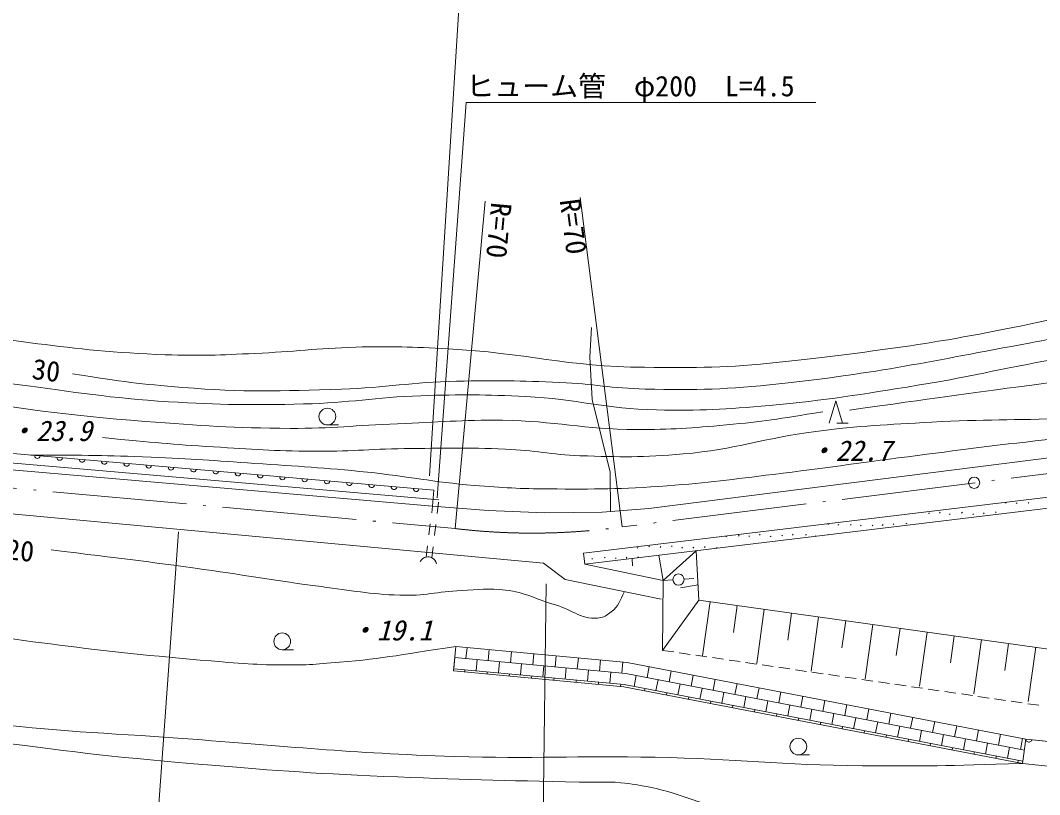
# Model space of a CAD drawing. Units: millimetres, scale not verified. Extents: x 40000 to 680000, y 20000 to 380000.
# Drawn here: x 184022 to 275175, y 243037 to 312300 of the extents above; entities that cross this region are included whole.
import ezdxf
from ezdxf.enums import TextEntityAlignment as Align

# ---------------------------------------------------------------- set-up
doc = ezdxf.new("R2010")
doc.units = ezdxf.units.MM
doc.header["$LTSCALE"] = 1000
doc.linetypes.add('LONG_DASHED_DOTTED', pattern=[15.25, 12, -1.5, 0.25, -1.5])
for name, color, linetype, lineweight in [('M-BGD', 7, 'Continuous', 13), ('M-BMK', 7, 'LONG_DASHED_DOTTED', 13), ('M-STR-HTXT', 7, 'Continuous', 13), ('M-STR-STRC', 7, 'Continuous', 13)]:
    doc.layers.add(name, color=color, linetype=linetype, lineweight=lineweight)
doc.styles.add('ＭＳ ゴシック', font='')
doc.styles.get('ＭＳ ゴシック').set_extended_font_data('MS Gothic')

msp = doc.modelspace()

# ---------------------------------------------------------------- linework, layer by layer
at = {"layer": 'M-BGD'}
for p, q in [((256348, 276257), (256948, 278257)), ((256948, 278257), (257548, 276257)), ((257048, 276257), (258048, 276257)), ((211478, 276103), (212478, 276103)), ((234394, 264651), (297083, 272205)), ((234513, 263658), (297203, 271213)), ((220879, 268856), (221000, 270264)), ((221302, 268197), (221423, 269189)), ((272126, 269107), (272197, 269178)), ((273087, 269080), (273158, 269151)), ((274149, 269106), (274219, 269177)), ((220806, 268257), (220879, 268856)), ((265243, 268184), (265314, 268255)), ((266216, 268220), (266287, 268291)), ((267110, 268082), (267181, 268152)), ((268198, 268220), (268268, 268291)), ((269204, 268091), (269275, 268161)), ((270158, 268169), (270229, 268239)), ((271218, 268269), (271289, 268340)), ((220565, 266271), (220685, 267264)), ((221061, 266211), (221182, 267204)), ((256242, 267198), (256313, 267269)), ((257137, 267144), (257208, 267214)), ((258257, 267127), (258328, 267198)), ((259150, 267083), (259221, 267154)), ((260197, 267074), (260267, 267145)), ((261102, 267116), (261173, 267187)), ((262076, 267202), (262147, 267273)), ((263221, 267248), (263292, 267319)), ((248242, 266164), (248313, 266235)), ((249165, 266117), (249236, 266188)), ((250112, 266257), (250183, 266327)), ((252122, 266185), (252193, 266255)), ((253076, 266260), (253146, 266331)), ((254246, 266236), (254317, 266306)), ((255096, 266139), (255147, 266190)), ((256306, 266284), (256318, 266296)), ((220324, 264286), (220444, 265279)), ((240222, 265194), (240292, 265265)), ((242247, 265232), (242318, 265303)), ((247099, 266090), (247170, 266161)), ((251086, 266095), (251156, 266166)), ((220820, 264226), (220941, 265218)), ((239182, 265087), (239253, 265158)), ((241133, 264456), (241517, 262182)), ((241230, 265154), (241301, 265225)), ((241517, 262182), (244455, 264856)), ((243163, 265092), (243234, 265163)), ((244171, 265088), (244241, 265159)), ((245208, 265152), (245279, 265223)), ((246252, 265086), (246323, 265156)), ((235129, 264088), (235200, 264159)), ((236252, 264218), (236323, 264289)), ((237233, 264147), (237304, 264218)), ((238197, 264200), (238267, 264271)), ((238731, 264167), (238767, 263495)), ((239239, 264235), (239310, 264305)), ((242380, 262241), (241517, 262182)), ((244630, 261799), (243066, 261533)), ((244241, 262368), (243378, 262309)), ((244707, 260444), (241460, 255944)), ((245697, 260305), (245016, 255447)), ((248126, 259964), (247786, 257535)), ((250555, 259624), (249874, 254767)), ((252983, 259283), (252643, 256855)), ((255411, 258943), (254731, 254088)), ((257839, 258603), (257499, 256175)), ((260266, 258262), (259586, 253409)), ((262693, 257922), (262353, 255495)), ((265120, 257582), (264440, 252730)), ((267546, 257242), (267206, 254816)), ((222971, 256296), (222767, 254105)), ((238298, 254869), (222971, 256296)), ((223966, 256203), (223874, 255207)), ((269972, 256902), (269292, 252051)), ((272397, 256562), (272057, 254137)), ((274822, 256222), (274142, 251373)), ((207439, 255997), (208439, 255997)), ((222878, 255300), (222785, 254304)), ((238157, 253877), (222878, 255300)), ((225958, 256018), (225865, 255022)), ((227949, 255832), (227856, 254836)), ((229941, 255647), (229848, 254651)), ((231932, 255461), (231839, 254466)), ((233923, 255276), (233831, 254280)), ((241460, 255944), (242449, 255800)), ((242944, 255727), (243934, 255583)), ((244428, 255510), (245418, 255366)), ((245913, 255293), (246902, 255149)), ((224869, 255115), (224777, 254119)), ((226861, 254929), (226768, 253934)), ((228852, 254744), (228759, 253748)), ((230844, 254558), (230751, 253563)), ((232835, 254373), (232742, 253377)), ((235915, 255090), (235822, 254095)), ((237906, 254905), (237813, 253909)), ((273957, 248006), (238298, 254869)), ((240262, 254491), (240073, 253509)), ((247397, 255076), (248386, 254932)), ((248881, 254859), (249870, 254715)), ((250365, 254642), (251355, 254498)), ((251849, 254425), (252839, 254281)), ((238016, 252886), (222785, 254304)), ((223781, 254212), (223762, 254013)), ((225772, 254026), (225754, 253827)), ((227764, 253841), (227745, 253642)), ((229755, 253655), (229737, 253456)), ((231746, 253470), (231728, 253271)), ((234826, 254187), (234734, 253192)), ((236818, 254002), (236725, 253006)), ((273811, 247016), (238157, 253877)), ((239091, 253698), (238902, 252716)), ((242226, 254113), (242037, 253131)), ((244190, 253735), (244001, 252753)), ((253334, 254208), (254323, 254064)), ((254818, 253991), (255807, 253847)), ((256302, 253774), (257292, 253630)), ((257786, 253557), (258776, 253413)), ((233738, 253284), (233719, 253085)), ((235729, 253099), (235711, 252900)), ((237721, 252914), (237702, 252714)), ((273664, 246025), (238016, 252886)), ((239884, 252527), (239846, 252330)), ((241055, 253320), (240866, 252338)), ((243019, 252942), (242830, 251960)), ((244983, 252564), (244794, 251582)), ((246154, 253357), (245965, 252375)), ((248118, 252979), (247929, 251997)), ((250082, 252601), (249893, 251619)), ((259271, 253340), (260260, 253196)), ((260755, 253124), (261744, 252979)), ((262239, 252907), (263229, 252762)), ((263723, 252690), (264713, 252545)), ((241848, 252149), (241810, 251952)), ((243812, 251771), (243774, 251574)), ((246947, 252186), (246758, 251204)), ((248911, 251808), (248722, 250826)), ((252046, 252223), (251857, 251241)), ((254010, 251845), (253821, 250863)), ((265207, 252473), (266197, 252328)), ((266692, 252256), (267681, 252111)), ((268176, 252039), (269165, 251894)), ((269660, 251822), (270650, 251677)), ((271144, 251605), (272134, 251460)), ((245776, 251393), (245738, 251196)), ((247740, 251015), (247702, 250818)), ((250875, 251430), (250686, 250448)), ((252839, 251052), (252650, 250070)), ((254803, 250674), (254614, 249692)), ((255974, 251467), (255785, 250485)), ((257938, 251089), (257749, 250107)), ((259902, 250711), (259713, 249729)), ((272629, 251388), (273618, 251243)), ((274113, 251171), (275102, 251026)), ((249704, 250637), (249666, 250440)), ((251668, 250259), (251630, 250062)), ((253632, 249881), (253594, 249684)), ((256767, 250296), (256578, 249314)), ((258731, 249918), (258542, 248936)), ((261866, 250333), (261677, 249351)), ((263830, 249955), (263641, 248973)), ((255596, 249503), (255558, 249306)), ((257560, 249125), (257522, 248928)), ((260695, 249540), (260506, 248558)), ((262659, 249162), (262470, 248180)), ((265793, 249577), (265604, 248595)), ((267757, 249199), (267568, 248217)), ((259524, 248747), (259486, 248550)), ((261488, 248369), (261450, 248172)), ((263452, 247991), (263414, 247794)), ((264623, 248784), (264434, 247802)), ((266586, 248406), (266397, 247424)), ((268550, 248028), (268361, 247046)), ((269721, 248821), (269532, 247839)), ((271685, 248443), (271496, 247461)), ((273649, 248065), (273460, 247083)), ((273957, 248006), (273635, 245827)), ((273957, 248006), (293681, 245953)), ((265416, 247613), (265378, 247417)), ((267379, 247235), (267342, 247039)), ((270514, 247650), (270325, 246668)), ((272478, 247272), (272289, 246290)), ((253594, 246582), (254594, 246582)), ((269343, 246857), (269306, 246661)), ((271307, 246479), (271270, 246283)), ((273271, 246101), (273234, 245905))]:
    msp.add_line(p, q, dxfattribs=at)
for points in [[(235096, 284832), (234944, 282190), (235157, 278394), (236766, 271895), (236790, 268366)], [(220879, 268856), (225849, 268466), (230930, 268260), (236062, 268312), (240219, 268620), (322151, 279022), (325349, 280167), (327521, 282812)], [(129235, 281756), (138521, 276564), (221449, 269409)], [(128943, 281233), (138341, 275977), (220879, 268856)], [(244455, 264856), (244707, 260444), (314503, 250659), (343387, 245889), (339137, 263410), (346022, 276556)], [(163374, 275187), (168933, 274813), (203941, 271761), (221000, 270264)], [(162134, 270053), (179967, 268453), (230812, 263735), (232747, 262267), (241317, 260531)], [(234394, 264651), (234513, 263658), (241517, 262182), (241460, 255944)], [(222971, 256296), (238298, 254869), (273957, 248006), (293681, 245953)], [(222767, 254105), (237987, 252688), (273635, 245827), (293453, 243765)]]:
    msp.add_lwpolyline(points, dxfattribs=at)
for centre, radius in [((211478, 276853), 750), ((242879, 262275), 500), ((207439, 256747), 750), ((253594, 247332), 750)]:
    msp.add_circle(centre, radius, dxfattribs=at)
for centre, start, end in [((185549, 273365), 175.01857, 355.01857), ((187541, 273191), 175.01857, 355.01857), ((189534, 273017), 175.01857, 355.01857), ((191526, 272844), 175.01857, 355.01857), ((193519, 272670), 175.01857, 355.01857), ((195511, 272496), 175.01857, 355.01857), ((197503, 272323), 175.01857, 355.01857), ((199496, 272149), 175.01857, 355.01857), ((201488, 271975), 175.01857, 355.01857), ((203481, 271802), 175.01857, 355.01857), ((205473, 271627), 174.98458, 354.98458), ((207466, 271452), 174.98458, 354.98458), ((209458, 271277), 174.98458, 354.98458), ((211450, 271102), 174.98458, 354.98458), ((213443, 270928), 174.98458, 354.98458), ((215435, 270753), 174.98458, 354.98458), ((217427, 270578), 174.98458, 354.98458), ((219420, 270403), 174.98458, 354.98458), ((274206, 247980), 174.05978, 354.05978)]:
    msp.add_arc(centre, 250, start, end, dxfattribs=at)
for points, knots in [([(81919, 310540), (85422, 308949), (86421, 308456), (89217, 306946), (92996, 304906), (94698, 303030), (98558, 301146), (101890, 299520), (103928, 298994), (107386, 297656), (111327, 296132), (113585, 295407), (117496, 293807), (120255, 292679), (121697, 291801), (124477, 290728), (127368, 289611), (129007, 288989), (132021, 288264), (137667, 286907), (140987, 286949), (146702, 285924), (151995, 284974), (154880, 284026), (160180, 283121), (165630, 282191), (168720, 281911), (174191, 281120), (177919, 280581), (179996, 280195), (183733, 279719), (189014, 279045), (191963, 278514), (197277, 278184), (201986, 277892), (204637, 277874), (209354, 277984), (213454, 278080), (215729, 278585), (219829, 278718), (223502, 278837), (225567, 278837), (229237, 278651), (233816, 278419), (236329, 277543), (240913, 277450), (244850, 277370), (247065, 277499), (250988, 277850), (256201, 278318), (259096, 278833), (264265, 279652), (269501, 280481), (272365, 281354), (277610, 282121), (282644, 282856), (285474, 283285), (290554, 283588), (294378, 283817), (296538, 283477), (300362, 283722), (303536, 283925), (305365, 283956), (308435, 284789), (310977, 285480), (312838, 285687), (314507, 287725), (315689, 289169), (316074, 290184), (316508, 292062)], [0, 0, 0, 0, 1, 1, 1, 2, 2, 2, 3, 3, 3, 4, 4, 4, 5, 5, 5, 6, 6, 6, 7, 7, 7, 8, 8, 8, 9, 9, 9, 10, 10, 10, 11, 11, 11, 12, 12, 12, 13, 13, 13, 14, 14, 14, 15, 15, 15, 16, 16, 16, 17, 17, 17, 18, 18, 18, 19, 19, 19, 20, 20, 20, 21, 21, 21, 22, 22, 22, 23, 23, 23, 23]), ([(91707, 309789), (96721, 306597), (98256, 305643), (102690, 303425), (107448, 301045), (110288, 300071), (115264, 298190), (123093, 295231), (127342, 293034), (135486, 291107), (139563, 290143), (141932, 290028), (146059, 289311), (152180, 288247), (155565, 287388), (161713, 286488), (166592, 285774), (169338, 285466), (174236, 284897), (183115, 283867), (188050, 282710), (196982, 282391), (200108, 282280), (201864, 282365), (204988, 282504), (208515, 282661), (210480, 282958), (214009, 283068), (217238, 283168), (219052, 283079), (222279, 282914), (229156, 282564), (232945, 281297), (239831, 281264), (244547, 281241), (247211, 281180), (251896, 281715), (261062, 282760), (266210, 283423), (275237, 285323), (279011, 286117), (281018, 287060), (284822, 287691), (289210, 288420), (291780, 287407), (296211, 287804), (299032, 288057), (300702, 288115), (303337, 289157), (304825, 289746), (305434, 290018), (307008, 290973)], [0, 0, 0, 0, 1, 1, 1, 2, 2, 2, 3, 3, 3, 4, 4, 4, 5, 5, 5, 6, 6, 6, 7, 7, 7, 8, 8, 8, 9, 9, 9, 10, 10, 10, 11, 11, 11, 12, 12, 12, 13, 13, 13, 14, 14, 14, 15, 15, 15, 16, 16, 16, 17, 17, 17, 17]), ([(188670, 280687), (193293, 279944), (194668, 279782), (198540, 279463), (204066, 279008), (207193, 279137), (212735, 279314), (216767, 279442), (219006, 279937), (223039, 280024), (226647, 280103), (228672, 280058), (232278, 279906), (235260, 279780), (236913, 279389), (239897, 279314), (244572, 279196), (247210, 279291), (251860, 279787), (260665, 280727), (265526, 281829), (274236, 283428), (277391, 284007), (279117, 284571), (282294, 285019), (285874, 285524), (287922, 285384), (291532, 285584), (295640, 285811), (297977, 285542), (302054, 286097), (304882, 286482), (306493, 286816), (309136, 287893), (310451, 288429), (311286, 288714), (312267, 289741), (313547, 291079), (313601, 292314), (313858, 294206)], [0, 0, 0, 0, 1, 1, 1, 2, 2, 2, 3, 3, 3, 4, 4, 4, 5, 5, 5, 6, 6, 6, 7, 7, 7, 8, 8, 8, 9, 9, 9, 10, 10, 10, 11, 11, 11, 12, 12, 12, 13, 13, 13, 13]), ([(191353, 274974), (196139, 274516), (197410, 274386), (201302, 274145), (204753, 273931), (206688, 273778), (210146, 273750), (213354, 273724), (215149, 273942), (218357, 273987), (221888, 274037), (223870, 274092), (227398, 273948), (230013, 273840), (231456, 273447), (234070, 273355), (237677, 273228), (239714, 273193), (243309, 273513), (247983, 273930), (250500, 274920), (255153, 275527), (259187, 276053), (261474, 276121), (265536, 276356), (270234, 276628), (272877, 276506), (277578, 276711), (281173, 276868), (283192, 276901), (286776, 277224), (290661, 277575), (292809, 278027), (296686, 278448), (301412, 278962), (304096, 278913), (308806, 279554), (312073, 279998), (314002, 279997), (317097, 281133), (318836, 281771), (319888, 282285), (321085, 283699), (322143, 284950), (322175, 286042), (322506, 287647), (322908, 289595), (322767, 290502), (322545, 292740)], [0, 0, 0, 0, 1, 1, 1, 2, 2, 2, 3, 3, 3, 4, 4, 4, 5, 5, 5, 6, 6, 6, 7, 7, 7, 8, 8, 8, 9, 9, 9, 10, 10, 10, 11, 11, 11, 12, 12, 12, 13, 13, 13, 14, 14, 14, 15, 15, 15, 16, 16, 16, 16]), ([(70193, 290737), (72280, 289381), (72823, 289011), (74551, 287973), (75468, 287423), (75947, 287048), (76912, 286587), (78498, 285830), (79457, 285562), (81121, 284996), (84127, 283974), (85959, 283891), (88974, 282892), (95473, 280738), (98826, 278719), (105346, 276630), (111304, 274722), (114807, 274193), (120743, 272217), (128948, 269484), (132960, 266253), (141324, 264056), (147068, 262547), (150461, 262517), (156311, 261490), (163453, 260236), (167405, 259238), (174582, 258205), (185285, 256665), (191291, 255798), (202067, 254908), (204837, 254679), (206400, 254605), (209179, 254648), (210198, 254663), (210766, 254743), (211782, 254821), (216177, 255158), (217640, 255481), (222971, 256296)], [0, 0, 0, 0, 1, 1, 1, 2, 2, 2, 3, 3, 3, 4, 4, 4, 5, 5, 5, 6, 6, 6, 7, 7, 7, 8, 8, 8, 9, 9, 9, 10, 10, 10, 11, 11, 11, 12, 12, 12, 13, 13, 13, 13]), ([(67986, 287011), (68612, 286687), (68788, 286608), (69307, 286360), (70943, 285578), (71966, 285375), (73589, 284568), (75421, 283658), (76488, 283186), (78145, 281987), (79076, 281313), (79446, 280749), (80210, 279891), (81611, 278318), (82361, 277388), (83490, 275609), (84516, 273992), (85595, 273174), (85767, 271266), (85845, 270412), (85707, 269846), (85221, 269140), (84786, 268510), (84373, 268285), (83733, 267865), (83009, 267389), (82473, 267370), (81698, 266984), (81175, 266724), (80578, 266760), (80392, 266255), (80201, 265737), (80678, 265323), (81091, 264889), (81990, 263942), (82909, 263962), (84127, 263492), (86060, 262746), (87250, 262658), (89260, 262155), (92026, 261464), (93584, 261107), (96366, 260485), (99746, 259730), (101651, 259358), (105040, 258647), (107524, 258126), (108903, 257767), (111403, 257330), (112637, 257115), (113334, 256946), (114586, 256953), (115179, 256957), (115569, 256913), (116082, 257210), (116656, 257544), (117042, 257817), (117250, 258448), (117518, 259267), (116816, 259751), (116292, 260434), (114723, 262478), (113194, 263010), (111059, 264452), (108644, 266083), (107087, 266663), (104517, 268037), (102130, 269314), (100515, 269582), (98358, 271220), (97455, 271905), (96999, 272366), (96254, 273221), (95917, 273608), (95382, 273840), (95433, 274248), (95458, 274447), (95756, 274485), (95998, 274556), (97130, 274887), (97838, 274894), (99011, 274766), (101384, 274507), (102703, 274218), (105015, 273621), (108351, 272760), (110152, 272036), (113436, 270992), (116234, 270103), (117798, 269596), (120582, 268663), (123999, 267518), (125938, 266944), (129307, 265663), (133510, 264064), (135825, 263067), (139972, 261330), (146099, 258764), (149284, 256692), (155585, 254591), (160682, 252891), (163659, 252300), (168930, 251255), (173301, 250388), (175780, 250041), (180205, 249520), (187346, 248680), (191383, 248578), (198554, 248052), (208035, 247358), (213338, 246754), (222840, 246451), (229853, 246227), (233788, 246516), (240803, 246381), (248045, 246241), (252088, 245676), (259331, 245621), (264919, 245579), (266785, 245607), (273635, 245827)], [0, 0, 0, 0, 1, 1, 1, 2, 2, 2, 3, 3, 3, 4, 4, 4, 5, 5, 5, 6, 6, 6, 7, 7, 7, 8, 8, 8, 9, 9, 9, 10, 10, 10, 11, 11, 11, 12, 12, 12, 13, 13, 13, 14, 14, 14, 15, 15, 15, 16, 16, 16, 17, 17, 17, 18, 18, 18, 19, 19, 19, 20, 20, 20, 21, 21, 21, 22, 22, 22, 23, 23, 23, 24, 24, 24, 25, 25, 25, 26, 26, 26, 27, 27, 27, 28, 28, 28, 29, 29, 29, 30, 30, 30, 31, 31, 31, 32, 32, 32, 33, 33, 33, 34, 34, 34, 35, 35, 35, 36, 36, 36, 37, 37, 37, 38, 38, 38, 39, 39, 39, 40, 40, 40, 40]), ([(184957, 273416), (190130, 273393), (191511, 273398), (195707, 273225), (199334, 273076), (201363, 272920), (204984, 272673), (208920, 272403), (211128, 272287), (215052, 271883), (218793, 271498), (220858, 271003), (224606, 270699), (227207, 270487), (228669, 270397), (231278, 270383), (235412, 270360), (237736, 270349), (241859, 270659), (245586, 270939), (247662, 271240), (251374, 271686), (256068, 272249), (258685, 272670), (263376, 273265), (268169, 273872), (270848, 274263), (275654, 274765), (279916, 275211), (282328, 275192), (286590, 275634), (294853, 276489), (299463, 277138), (307712, 278121), (310781, 278487), (312508, 278631), (315568, 279068), (317057, 279281), (317906, 279352), (319358, 279740), (320861, 280141), (321785, 280214), (323148, 280963), (324244, 281566), (324897, 281969), (325636, 282977), (326428, 284058), (326537, 284798), (326785, 286210)], [0, 0, 0, 0, 1, 1, 1, 2, 2, 2, 3, 3, 3, 4, 4, 4, 5, 5, 5, 6, 6, 6, 7, 7, 7, 8, 8, 8, 9, 9, 9, 10, 10, 10, 11, 11, 11, 12, 12, 12, 13, 13, 13, 14, 14, 14, 15, 15, 15, 16, 16, 16, 16]), ([(258169, 277425), (266088, 278544), (268100, 278837), (274474, 279675), (279067, 280279), (281623, 280781), (286239, 281175), (290531, 281542), (292955, 281455), (297254, 281728), (301696, 282010), (303128, 282136), (308616, 282610)], [0, 0, 0, 0, 1, 1, 1, 2, 2, 2, 3, 3, 3, 4, 4, 4, 4]), ([(175870, 278765), (176342, 278694), (176464, 278680), (176845, 278626), (183984, 277623), (187980, 276959), (195168, 276419), (200231, 276039), (203075, 275840), (208153, 275803), (211905, 275776), (214001, 276072), (217751, 276214), (221419, 276352), (223473, 276565), (227143, 276522), (231825, 276467), (234419, 275714), (239101, 275701), (242253, 275692), (244021, 275826), (247159, 276111), (250545, 276419), (251705, 276620), (255782, 277292)], [0, 0, 0, 0, 1, 1, 1, 2, 2, 2, 3, 3, 3, 4, 4, 4, 5, 5, 5, 6, 6, 6, 7, 7, 7, 8, 8, 8, 8]), ([(133393, 255158), (132061, 256649), (131661, 257155), (130355, 258219), (129459, 258949), (128854, 259223), (127956, 259950), (127068, 260669), (126736, 261270), (125799, 261924), (124133, 263088), (122947, 263322), (121214, 264384), (119738, 265289), (118869, 265762), (117569, 266905), (116920, 267475), (116441, 267717), (115990, 268453), (115935, 268544), (115870, 268629), (115912, 268713), (116011, 268907), (116276, 268910), (116521, 268879), (117519, 268753), (118022, 268406), (118940, 267994), (120090, 267478), (120702, 267120), (121856, 266612), (128227, 263807), (131980, 262662), (138304, 259756), (140313, 258833), (141159, 257777), (143180, 256882), (147670, 254892), (150138, 253475), (154933, 252416), (158037, 251731), (159853, 251791), (162991, 251287), (167572, 250552), (170077, 249807), (174642, 248978), (176944, 248559), (178226, 248269), (180544, 247951), (187940, 246936), (192095, 246421), (199534, 245796), (206161, 245238), (209878, 244946), (216522, 244666), (223355, 244379), (227186, 244306), (234024, 244153), (235467, 244121), (236281, 244228), (237719, 244102), (238750, 244011), (239321, 243892), (240337, 243691), (243400, 243087), (244957, 242059), (248035, 241536), (249072, 241359), (249655, 241247), (250704, 241176), (255329, 240866), (257927, 240517), (262560, 240663), (263968, 240707), (264776, 240675), (266153, 240971), (267096, 241174), (267522, 241628), (268462, 241844), (270182, 242239), (271222, 242056), (272979, 241895), (274156, 241787), (274739, 241318), (275904, 241125), (277393, 240879), (278246, 240787), (279754, 240817), (281582, 240853), (282594, 241159), (284373, 241587), (286986, 242216), (287929, 242730), (290802, 244041)], [0, 0, 0, 0, 1, 1, 1, 2, 2, 2, 3, 3, 3, 4, 4, 4, 5, 5, 5, 6, 6, 6, 7, 7, 7, 8, 8, 8, 9, 9, 9, 10, 10, 10, 11, 11, 11, 12, 12, 12, 13, 13, 13, 14, 14, 14, 15, 15, 15, 16, 16, 16, 17, 17, 17, 18, 18, 18, 19, 19, 19, 20, 20, 20, 21, 21, 21, 22, 22, 22, 23, 23, 23, 24, 24, 24, 25, 25, 25, 26, 26, 26, 27, 27, 27, 28, 28, 28, 29, 29, 29, 30, 30, 30, 31, 31, 31, 31]), ([(219767, 263891), (219949, 264092), (220060, 264244), (220324, 264286), (220517, 264317), (220642, 264305), (220820, 264226), (221067, 264115), (221130, 263923), (221240, 263675)], [0, 0, 0, 0, 1, 1, 1, 2, 2, 2, 3, 3, 3, 3])]:
    msp.add_open_spline(points, degree=3, knots=knots, dxfattribs=at)
at = {"layer": 'M-BGD', "lineweight": 18}
msp.add_open_spline([(186763, 264930), (193385, 264122), (195090, 263924), (200415, 263184), (204529, 262613), (206818, 262183), (210936, 261645), (213676, 261287), (215207, 260977), (217968, 260875), (220117, 260795), (221311, 261193), (223460, 261286), (225002, 261352), (225879, 261519), (227412, 261337), (229219, 261121), (230129, 260511), (231877, 260002), (233455, 259543), (234312, 258588), (235931, 258873), (236338, 258945), (236524, 259141), (236855, 259387), (237533, 259889), (237656, 260360), (238039, 261195)], degree=3, knots=[0, 0, 0, 0, 1, 1, 1, 2, 2, 2, 3, 3, 3, 4, 4, 4, 5, 5, 5, 6, 6, 6, 7, 7, 7, 8, 8, 8, 9, 9, 9, 9], dxfattribs=at)
at = {"layer": 'M-BMK'}
for p, q in [((360205, 282327), (237831, 266983)), ((141365, 274319), (222903, 266837))]:
    msp.add_line(p, q, dxfattribs=at)
at = {"layer": 'M-BMK', "linetype": 'Continuous'}
msp.add_circle((269321, 270932), 500, dxfattribs=at)
at = {"layer": 'M-BMK'}
msp.add_arc((229799, 324889), 58460, 263.22542, 277.8978, dxfattribs=at)
at = {"layer": 'M-STR-HTXT'}
for p, q in [((220604, 271551), (224562, 334290)), ((237831, 266983), (234071, 296448)), ((222903, 266837), (225590, 296126))]:
    msp.add_line(p, q, dxfattribs=at)
msp.add_lwpolyline([(221301, 269598), (223897, 304956), (255147, 304956)], dxfattribs=at)
at = {"layer": 'M-STR-STRC'}
for p, q in [((198151, 266533), (196339, 241355)), ((231043, 261906), (230713, 235273))]:
    msp.add_line(p, q, dxfattribs=at)

# ---------------------------------------------------------------- texts
at = {"layer": 'M-BGD', "style": 'ＭＳ ゴシック'}
for s, rotation, p in [('30', 352.548, (185102, 281154)), ('20', 354.144, (182770, 265014))]:
    msp.add_text(s, height=1833, rotation=rotation, dxfattribs=at).set_placement(p, align=Align.MIDDLE_LEFT)
at = {"layer": 'M-BGD', "style": 'ＭＳ ゴシック', "oblique": 15}
msp.add_text('・23.9', height=1833, dxfattribs=at).set_placement((186656, 274117), align=Align.BOTTOM_CENTER)
for s, p in [('・22.7', (254432, 273809)), ('・19.1', (213393, 257744))]:
    msp.add_text(s, height=1833, dxfattribs=at).set_placement(p, align=Align.MIDDLE_LEFT)
at = {"layer": 'M-STR-HTXT', "style": 'ＭＳ ゴシック'}
msp.add_text('ヒューム管\u3000φ200  L=4.5', height=1833, dxfattribs=at).set_placement((223897, 304956), align=Align.BOTTOM_LEFT)
msp.add_text('R=70', height=1833, rotation=277.272, dxfattribs=at).set_placement((234071, 296448), align=Align.TOP_LEFT)
msp.add_text('R=70', height=1833, rotation=264.757, dxfattribs=at).set_placement((225590, 296126), align=Align.BOTTOM_LEFT)

doc.saveas('drawing.dxf')
